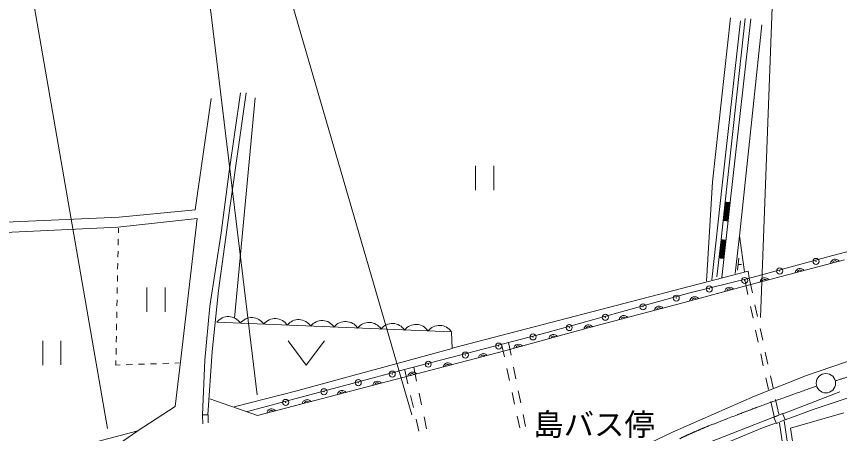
# Model space of a CAD drawing. Units: millimetres, scale not verified. Extents: x 40000 to 680000, y 20000 to 380000.
# Drawn here: x 332232 to 399965, y 286882 to 321221 of the extents above; entities that cross this region are included whole.
import ezdxf
from ezdxf.enums import TextEntityAlignment as Align

# ---------------------------------------------------------------- set-up
doc = ezdxf.new("R2010")
doc.units = ezdxf.units.MM
doc.header["$LTSCALE"] = 1000
doc.header["$PDMODE"] = 32
doc.header["$PDSIZE"] = 500
doc.linetypes.add('CHAIN', pattern=[18.5, 12, -1.5, 3.5, -1.5])
for name, color, linetype, lineweight in [('M-BGD', 7, 'Continuous', 13), ('M-BMK', 2, 'CHAIN', 13), ('M-BMK-SRVR', 3, 'Continuous', 13), ('M-STR-HTXT', 7, 'Continuous', 13)]:
    doc.layers.add(name, color=color, linetype=linetype, lineweight=lineweight)
doc.layers.add('M-BGD-HTXT', color=7, linetype='Continuous')
doc.styles.add('ＭＳ ゴシック', font='')
doc.styles.get('ＭＳ ゴシック').set_extended_font_data('MS Gothic')

# ---------------------------------------------------------------- blocks, each defined once
blk = doc.blocks.new('田')
at = {"color": 7, "linetype": 'Continuous', "lineweight": 13}
for p, q in [((-0.75, 1), (-0.75, -1)), ((0.75, -1), (0.75, 1))]:
    blk.add_line(p, q, dxfattribs=at)
blk = doc.blocks.new('畑')
at = {"color": 7, "linetype": 'Continuous', "lineweight": 13}
for p, q in [((-1.5, 1), (0, -1)), ((0, -1), (1.5, 1))]:
    blk.add_line(p, q, dxfattribs=at)

msp = doc.modelspace()

# ---------------------------------------------------------------- linework, layer by layer
at = {"layer": 'M-BGD'}
for p, q in [((391004, 321108), (389512, 307598)), ((390319, 307338), (391813, 320853)), ((392211, 321043), (390559, 305966)), ((390960, 305920), (392669, 321028)), ((391739, 303143), (393564, 320538)), ((346937, 305298), (348255, 314472)), ((350673, 314919), (349725, 308446)), ((349844, 305838), (351148, 314919)), ((350173, 296392), (351886, 314525)), ((349725, 308446), (349085, 303395)), ((389512, 307598), (389026, 299414)), ((389467, 299546), (390319, 307338)), ((348848, 298653), (349844, 305838)), ((390213, 302865), (390554, 305956)), ((390270, 299730), (390952, 305912)), ((390424, 304406), (390594, 305951)), ((390463, 304402), (390634, 305947)), ((390503, 304397), (390674, 305943)), ((390543, 304393), (390713, 305938)), ((390583, 304388), (390753, 305934)), ((390622, 304384), (390793, 305929)), ((390662, 304380), (390833, 305925)), ((390702, 304375), (390873, 305921)), ((390742, 304371), (390912, 305916)), ((340674, 304694), (346937, 305298)), ((326062, 304035), (340674, 304694)), ((340564, 303870), (347102, 304584)), ((347102, 304584), (345728, 292773)), ((327820, 303265), (340564, 303870)), ((340616, 303401), (340623, 303786)), ((340597, 302401), (340606, 302901)), ((349085, 303395), (348136, 297373)), ((389872, 299774), (390213, 302865)), ((390082, 301315), (390253, 302861)), ((390122, 301311), (390293, 302856)), ((390162, 301306), (390333, 302852)), ((390202, 301302), (390372, 302847)), ((390241, 301298), (390412, 302843)), ((390281, 301293), (390452, 302839)), ((390321, 301289), (390492, 302834)), ((390361, 301284), (390531, 302830)), ((390401, 301280), (390571, 302825)), ((391739, 303158), (391375, 300060)), ((392134, 300202), (391739, 303158)), ((398897, 301402), (403110, 302531)), ((340579, 301401), (340588, 301901)), ((340560, 300402), (340569, 300902)), ((391669, 301334), (391567, 300325)), ((391682, 300810), (391899, 300810)), ((392561, 299670), (398897, 301402)), ((400366, 301197), (392661, 299153)), ((368080, 293904), (392442, 300263)), ((392442, 300263), (392536, 299694)), ((340541, 299402), (340551, 299902)), ((387635, 298459), (392561, 299670)), ((392432, 298327), (392166, 299573)), ((392536, 299663), (392796, 298467)), ((340523, 298402), (340532, 298902)), ((392661, 299153), (386767, 297561)), ((348350, 293650), (348848, 298653)), ((382407, 297023), (387635, 298459)), ((340504, 297402), (340513, 297902)), ((348136, 297373), (347733, 292915)), ((386767, 297561), (379385, 295608)), ((393008, 297490), (393220, 296513)), ((340486, 296402), (340495, 296902)), ((375917, 295214), (382407, 297023)), ((392851, 296371), (392641, 297349)), ((368028, 295245), (348728, 296050)), ((340467, 295402), (340476, 295902)), ((379385, 295608), (372320, 293655)), ((393269, 294415), (393060, 295393)), ((393432, 295535), (393644, 294558)), ((340448, 294403), (340458, 294903)), ((364170, 292150), (375917, 295214)), ((368080, 293894), (368027, 295232)), ((372381, 293204), (372159, 294233)), ((372731, 294383), (372940, 293341)), ((340430, 293403), (340439, 293903)), ((347994, 288434), (348350, 293650)), ((372320, 293655), (352056, 288365)), ((355315, 290388), (368080, 293894)), ((393687, 292460), (393478, 293437)), ((393856, 293581), (394068, 292604)), ((397258, 291663), (402037, 293311)), ((340413, 292518), (340420, 292903)), ((343767, 292632), (343267, 292615)), ((344767, 292666), (344267, 292649)), ((345622, 292695), (345266, 292683)), ((345728, 292773), (345289, 289111)), ((347733, 292915), (347544, 288410)), ((340769, 292530), (340413, 292518)), ((341768, 292564), (341269, 292547)), ((342768, 292598), (342268, 292581)), ((351239, 288684), (364170, 292150)), ((364445, 290978), (364188, 292090)), ((364921, 292346), (365162, 291197)), ((372804, 291250), (372593, 292227)), ((373137, 292360), (373333, 291380)), ((392973, 289960), (397258, 291663)), ((394106, 290504), (393896, 291482)), ((394280, 291626), (394492, 290649)), ((350136, 289082), (355315, 290388)), ((364896, 289030), (364670, 290004)), ((365368, 290219), (365573, 289240)), ((373228, 289295), (373016, 290272)), ((373530, 290399), (373726, 289419)), ((386216, 286993), (392973, 289960)), ((395512, 288601), (399985, 290315)), ((401537, 290117), (397795, 288870)), ((348133, 289735), (352061, 288379)), ((394581, 288280), (394315, 289526)), ((394704, 289672), (394963, 288476)), ((345289, 289111), (342160, 287079)), ((395281, 288511), (395512, 288601)), ((397795, 288870), (395480, 288025)), ((395920, 287324), (400329, 288595)), ((347556, 287690), (347542, 288393)), ((347544, 288410), (347994, 288434)), ((347995, 288432), (348009, 287772)), ((365346, 287081), (365121, 288055)), ((365779, 288262), (365985, 287283)), ((373651, 287340), (373439, 288318)), ((373923, 288438), (374119, 287458)), ((384557, 284341), (395026, 288412)), ((395275, 288522), (394567, 288208)), ((394567, 288208), (394785, 287716)), ((394785, 287716), (395494, 288031)), ((395494, 288031), (395275, 288522)), ((395422, 287934), (398868, 264778)), ((393626, 287348), (388544, 285248)), ((394764, 287764), (393626, 287348)), ((398477, 264749), (395022, 287745)), ((399291, 265839), (395920, 287324)), ((342210, 287098), (319870, 281239)), ((340635, 286000), (342210, 287098)), ((383799, 285840), (386216, 286993))]:
    msp.add_line(p, q, dxfattribs=at)
for centre, radius, start, end in [((399623, 300838), 406, 37.47667, 172.23694), ((399603, 300914), 203, 37.47667, 172.23694), ((396723, 300069), 406, 37.47667, 172.23694), ((396703, 300145), 203, 37.47667, 172.23694), ((393823, 299300), 406, 37.47667, 172.23694), ((393803, 299375), 203, 37.47667, 172.23694), ((390926, 298523), 406, 37.7384, 172.49867), ((390906, 298598), 203, 37.7384, 172.49867), ((388030, 297740), 406, 37.7384, 172.49867), ((385131, 296966), 406, 37.44022, 172.20049), ((388010, 297816), 203, 37.7384, 172.49867), ((385111, 297042), 203, 37.44022, 172.20049), ((349664, 295328), 1183, 32.87002, 142.34904), ((351594, 295247), 1183, 32.87002, 142.34904), ((353524, 295167), 1183, 32.87002, 142.34904), ((355454, 295086), 1183, 32.87002, 142.34904), ((357384, 295005), 1183, 32.87002, 142.34904), ((359314, 294925), 1183, 32.87002, 142.34904), ((361244, 294844), 1183, 32.87002, 142.34904), ((382231, 296199), 406, 37.44022, 172.20049), ((382211, 296274), 203, 37.44022, 172.20049), ((363174, 294764), 1183, 32.87002, 142.34904), ((365104, 294683), 1183, 32.87002, 142.34904), ((367034, 294603), 1183, 32.87002, 142.34904), ((379332, 295432), 405, 37.47569, 172.96199), ((379311, 295507), 203, 37.63986, 172.96314), ((376441, 294632), 406, 38.07188, 172.83215), ((376420, 294707), 203, 38.07188, 172.83215), ((373549, 293832), 406, 38.07188, 172.83215), ((373529, 293908), 203, 38.07188, 172.83215), ((370649, 293057), 406, 37.249, 172.00927), ((370629, 293133), 203, 37.249, 172.00927), ((367746, 292299), 406, 37.249, 172.00927), ((364844, 291542), 406, 37.249, 172.00927), ((367727, 292375), 203, 37.249, 172.00927), ((364824, 291617), 203, 37.249, 172.00927), ((361941, 290784), 406, 37.249, 172.00927), ((361921, 290860), 203, 37.249, 172.00927), ((359038, 290026), 406, 37.249, 172.00927), ((359018, 290102), 203, 37.249, 172.00927), ((356135, 289269), 406, 37.249, 172.00927), ((356116, 289344), 203, 37.249, 172.00927), ((353233, 288511), 406, 37.249, 172.00927), ((353213, 288586), 203, 37.249, 172.00927)]:
    msp.add_arc(centre, radius, start, end, dxfattribs=at)
for p in [(398039, 301055), (395040, 300264), (392155, 299485), (389245, 298783), (386526, 298030), (383794, 297315), (380692, 296460), (377718, 295604), (374744, 294839), (371923, 294085), (369178, 293345), (366115, 292592), (363153, 291775), (360358, 291073), (357537, 290320), (354388, 289443)]:
    msp.add_point(p, dxfattribs=at)
at = {"layer": 'M-BMK'}
for points, knots in [([(481325, 282915), (478132, 284398), (474999, 286020), (471745, 287365), (468840, 288566), (465864, 289593), (462882, 290588), (460933, 291238), (458976, 291873), (456986, 292382), (454727, 292961), (452435, 293411), (450137, 293811), (447709, 294234), (445265, 294578), (442813, 294836), (440914, 295036), (439006, 295131), (437100, 295239), (434806, 295369), (432511, 295477), (430215, 295532), (427969, 295586), (425721, 295657), (423476, 295569), (421004, 295471), (418535, 295244), (416078, 294946), (413993, 294693), (411915, 294360), (409853, 293957), (407897, 293575), (405952, 293127), (404030, 292602), (402566, 292203), (401135, 291693), (399687, 291239)], [0, 0, 0, 0, 1, 1, 1, 2, 2, 2, 3, 3, 3, 4, 4, 4, 5, 5, 5, 6, 6, 6, 7, 7, 7, 8, 8, 8, 9, 9, 9, 10, 10, 10, 11, 11, 11, 12, 12, 12, 12]), ([(398012, 290774), (395860, 289992), (393693, 289254), (391557, 288430), (390115, 287874), (388669, 287323), (387265, 286676), (386199, 286184), (385238, 285465), (384135, 285063), (383663, 284892), (383151, 284861), (382665, 284731), (377500, 283357), (372560, 281155), (367336, 280025), (366974, 279946), (366601, 279931), (366234, 279883), (357965, 278797), (349723, 277501), (341435, 276572), (341175, 276543), (340911, 276546), (340652, 276501), (340218, 276425), (339795, 276294), (339372, 276169), (339013, 276062), (338662, 275927), (338305, 275813), (337195, 275459), (336080, 275119), (334962, 274794), (332509, 274079), (330048, 273388), (327576, 272743), (325450, 272188), (323310, 271689), (321174, 271178), (319054, 270670), (316937, 270151), (314808, 269684), (312727, 269227), (310636, 268820), (308548, 268403), (306619, 268019), (304687, 267653), (302757, 267277)], [0, 0, 0, 0, 1, 1, 1, 2, 2, 2, 3, 3, 3, 4, 4, 4, 5, 5, 5, 6, 6, 6, 7, 7, 7, 8, 8, 8, 9, 9, 9, 10, 10, 10, 11, 11, 11, 12, 12, 12, 13, 13, 13, 14, 14, 14, 15, 15, 15, 16, 16, 16, 16])]:
    msp.add_open_spline(points, degree=3, knots=knots, dxfattribs=at)
at = {"layer": 'M-BMK-SRVR'}
msp.add_circle((398841, 291028), 800, dxfattribs=at)
at = {"layer": 'M-STR-HTXT'}
for p, q in [((393461, 296440), (395296, 345981)), ((364756, 288428), (349526, 340864)), ((352031, 290062), (347822, 324934)), ((333412, 323641), (339728, 287292))]:
    msp.add_line(p, q, dxfattribs=at)

# ---------------------------------------------------------------- block references
at = {"layer": 'M-BGD', "xscale": 1000, "yscale": 1000, "rotation": 0.08929}
for name, p in [('田', (370765, 307919)), ('田', (343712, 297911)), ('田', (335142, 293525)), ('畑', (356080, 293525))]:
    msp.add_blockref(name, p, dxfattribs=at)

# ---------------------------------------------------------------- texts
at = {"layer": 'M-BGD-HTXT', "style": 'ＭＳ ゴシック'}
msp.add_text('島バス停', height=1833, dxfattribs=at).set_placement((374762, 286166), align=Align.BOTTOM_LEFT)

doc.saveas('drawing.dxf')
